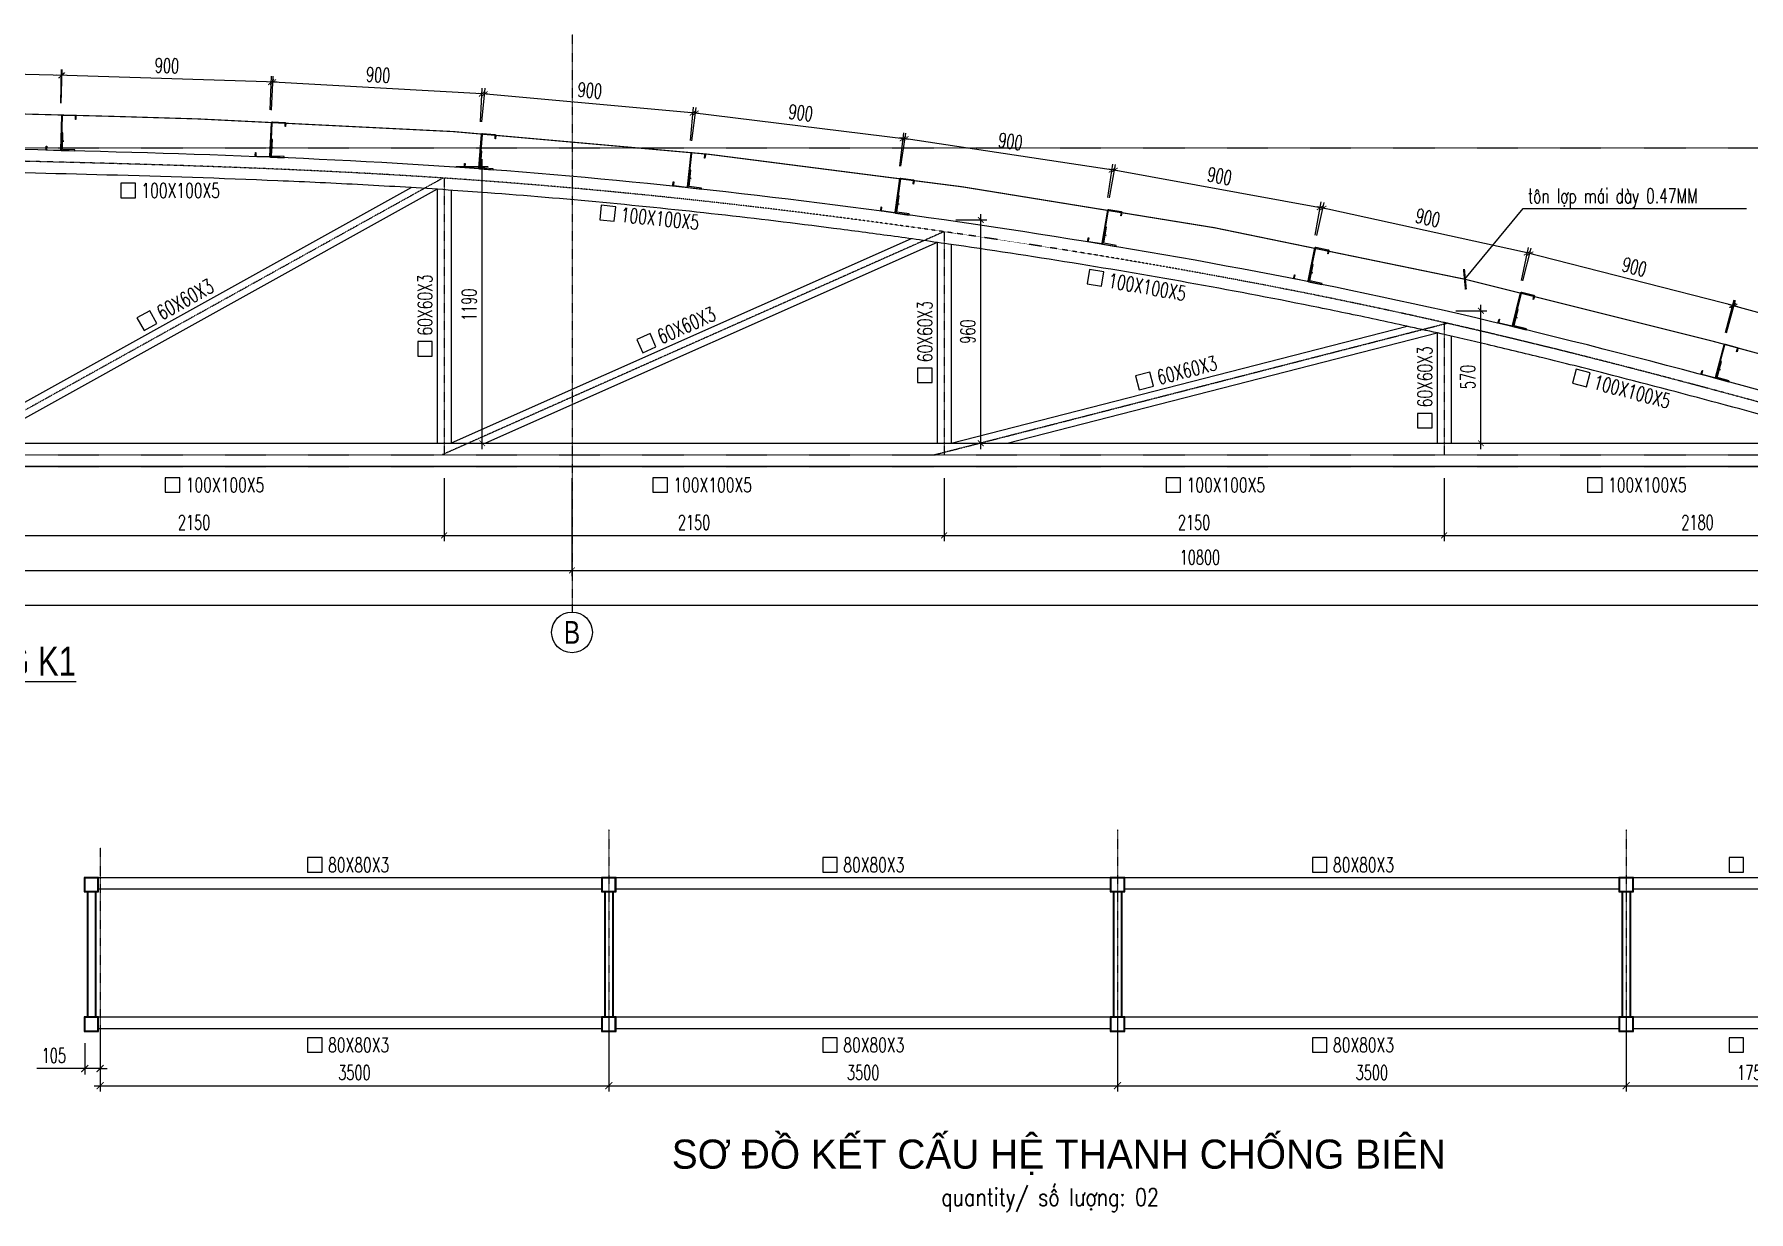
# Model space of a CAD drawing. Header units: millimetres. Extents: x -702765 to 835888, y -645289 to 262.
# Drawn here: x 621077 to 650566, y -605073 to -584826 of the extents above; entities that cross this region are included whole.
import ezdxf
from ezdxf.enums import TextEntityAlignment as Align

# ---------------------------------------------------------------- set-up
doc = ezdxf.new("R2010")
doc.units = ezdxf.units.MM
doc.header["$LTSCALE"] = 0.01
doc.linetypes.add('CENTER2', pattern=[1.125, 0.75, -0.125, 0.125, -0.125])
doc.layers.add('0-Text', color=31, linetype='Continuous', lineweight=30)
doc.layers.add('ccu11-Dim', color=8, linetype='Continuous', lineweight=18)
for name, color, linetype in [('ccu11-Manh', 8, 'Continuous'), ('ccu11-Tencaukien', 9, 'Continuous'), ('ccu11-Text', 31, 'Continuous'), ('ccu11-Thay', 7, 'Continuous'), ('ccu11-Thep', 4, 'Continuous'), ('ccu11-Truc', 13, 'CENTER2')]:
    doc.layers.add(name, color=color, linetype=linetype)
doc.styles.add('ccu11-dim', font='vnsimli.shx', dxfattribs={"width": 0.65, "bigfont": 'bigfont.shx'})
doc.styles.add('ccu11-VnAvantH', font='VHAVAN.TTF')
doc.styles.add('ccu11-VnAvH-B', font='VHAVANB.TTF')
doc.styles.add('ccu11-vnsimli', font='vnsimli.shx', dxfattribs={"bigfont": 'bigfont.shx'})
doc.styles.add('ccu11_vnsimli', font='vnsimli.shx', dxfattribs={"width": 0.8, "bigfont": 'vns.shx'})
doc.dimstyles.new('ccu11-100x2', dxfattribs={"dimscale": 100, "dimtxt": 2.5, "dimasz": 1, "dimexe": 1, "dimexo": 2, "dimgap": 1, "dimtad": 1, "dimdec": 0, "dimlfac": 0.5, "dimdsep": 46, "dimtxsty": 'ccu11-dim', "dimblk": 'ARCHTICK', "dimcen": -1, "dimdle": 1, "dimclrd": 256, "dimclre": 256, "dimclrt": 31, "dimadec": 0, "dimazin": 2, "dimtfac": 0.1, "dimtdec": 0, "dimtmove": 0, "dimatfit": 1, "dimldrblk": 'ARCHTICK', "dimfxl": 0, "dimtvp": 0.833333, "dimtolj": 1, "dimtzin": 12, "dimarcsym": 0})
doc.dimstyles.new('ccu11-100x2.5', dxfattribs={"dimscale": 100, "dimtxt": 2.5, "dimasz": 1.2, "dimexe": 1, "dimexo": 2, "dimgap": 1, "dimtad": 1, "dimdec": 0, "dimlfac": 0.4, "dimdsep": 46, "dimtxsty": 'ccu11-dim', "dimblk": 'ARCHTICK', "dimcen": -1, "dimdle": 1, "dimclrd": 256, "dimclre": 256, "dimclrt": 31, "dimadec": 0, "dimazin": 2, "dimtfac": 0.1, "dimtdec": 0, "dimtix": 1, "dimtmove": 0, "dimatfit": 0, "dimldrblk": 'ARCHTICK', "dimfxl": 0, "dimtvp": 0.833333, "dimtolj": 1, "dimtzin": 12, "dimarcsym": 0})
doc.dimstyles.new('ccu11-100x4', dxfattribs={"dimscale": 100, "dimtxt": 2.5, "dimasz": 1, "dimexe": 1, "dimexo": 2, "dimgap": 1, "dimtad": 1, "dimdec": 0, "dimlfac": 0.25, "dimdsep": 46, "dimtxsty": 'ccu11-dim', "dimblk": 'ARCHTICK', "dimcen": -1, "dimdle": 1, "dimclrd": 256, "dimclre": 256, "dimclrt": 31, "dimadec": 0, "dimazin": 2, "dimtfac": 0.1, "dimtdec": 0, "dimtmove": 0, "dimatfit": 1, "dimldrblk": 'ARCHTICK', "dimfxl": 0, "dimtvp": 0.833333, "dimtolj": 1, "dimtzin": 12, "dimarcsym": 0})

# ---------------------------------------------------------------- blocks, each defined once
blk = doc.blocks.new('_ArchTick')
at = {"color": 0, "linetype": 'ByBlock', "const_width": 0.15}
blk.add_lwpolyline([(-0.5, -0.5), (0.5, 0.5)], dxfattribs=at)
blk = doc.blocks.new('*D719')
at = {"layer": 'ccu11-Manh', "lineweight": -2}
for p, q in [((628326, -587099), (628882, -587099)), ((628782, -591959), (628782, -586999)), ((628326, -591859), (628882, -591859))]:
    blk.add_line(p, q, dxfattribs=at)
at = {"layer": 'Defpoints', "color": 0}
for p in [(628126, -587099), (628782, -587099), (628126, -591859)]:
    blk.add_point(p, dxfattribs=at)
at = {"layer": 'ccu11-Manh', "lineweight": -2, "xscale": 100, "yscale": 100, "zscale": 100}
for p, rotation in [((628782, -587099), 90), ((628782, -591859), 270)]:
    blk.add_blockref('_ArchTick', p, dxfattribs=dict(at, rotation=rotation))
at = {"layer": 'ccu11-Manh', "color": 31, "insert": (628557, -589479), "char_height": 250, "attachment_point": 5, "rotation": 90, "style": 'ccu11-dim'}
blk.add_mtext('\\A1;1190', dxfattribs=at)
blk = doc.blocks.new('*D720')
at = {"layer": 'ccu11-Manh', "lineweight": -2}
for p, q in [((636926, -588019), (637459, -588019)), ((637359, -591959), (637359, -587919)), ((636926, -591859), (637459, -591859))]:
    blk.add_line(p, q, dxfattribs=at)
at = {"layer": 'Defpoints', "color": 0}
for p in [(636726, -588019), (637359, -588019), (636726, -591859)]:
    blk.add_point(p, dxfattribs=at)
at = {"layer": 'ccu11-Manh', "lineweight": -2, "xscale": 100, "yscale": 100, "zscale": 100}
for p, rotation in [((637359, -588019), 90), ((637359, -591859), 270)]:
    blk.add_blockref('_ArchTick', p, dxfattribs=dict(at, rotation=rotation))
at = {"layer": 'ccu11-Manh', "color": 31, "insert": (637134, -589939), "char_height": 250, "attachment_point": 5, "rotation": 90, "style": 'ccu11-dim'}
blk.add_mtext('\\A1;960', dxfattribs=at)
blk = doc.blocks.new('*D721')
at = {"layer": 'ccu11-Manh', "lineweight": -2}
for p, q in [((645960, -591959), (645960, -589479)), ((645526, -589579), (646060, -589579)), ((645526, -591859), (646060, -591859))]:
    blk.add_line(p, q, dxfattribs=at)
at = {"layer": 'Defpoints', "color": 0}
for p in [(645326, -589579), (645960, -589579), (645326, -591859)]:
    blk.add_point(p, dxfattribs=at)
at = {"layer": 'ccu11-Manh', "lineweight": -2, "xscale": 100, "yscale": 100, "zscale": 100}
for p, rotation in [((645960, -589579), 90), ((645960, -591859), 270)]:
    blk.add_blockref('_ArchTick', p, dxfattribs=dict(at, rotation=rotation))
at = {"layer": 'ccu11-Manh', "color": 31, "insert": (645735, -590719), "char_height": 250, "attachment_point": 5, "rotation": 90, "style": 'ccu11-dim'}
blk.add_mtext('\\A1;570', dxfattribs=at)
blk = doc.blocks.new('*U693')
at = {"layer": 'ccu11-Manh'}
for p, q in [((619, 162), (562, 162)), ((571, 171), (571, 153))]:
    blk.add_line(p, q, dxfattribs=at)
blk.add_lwpolyline([(364, 20), (580, 20), (580, 304), (600, 304), (600, 0), (364, 0)], close=True, dxfattribs=at)
at = {"layer": 'ccu11-Thep'}
blk.add_lwpolyline([(371, 538), (371, 593, -0.414214), (379, 601), (592, 601, -0.414214), (600, 593), (600, 15, 0.414214), (615, 0), (845, 0, 0.414214), (860, 15), (860, 70), (852, 70), (852, 15, -0.414214), (845, 8), (615, 8, -0.414214), (608, 15), (607, 593, 0.414214), (592, 608), (379, 608, 0.414214), (363, 593), (363, 538), (371, 538)], format="xyb", dxfattribs=at)
blk = doc.blocks.new('*U694')
at = {"layer": 'ccu11-Truc', "color": 0, "linetype": 'ByBlock', "lineweight": -2, "transparency": 16777216}
for p, rotation in [((1902181, 260775), 2.605742973666896), ((1905778, 260900), 1.52210432343685), ((1898588, 260554), 4.510553669320915), ((1895004, 260211), 6.407564428172361), ((1891433, 259756), 8.045831446326384), ((1887876, 259203), 9.680777695221293), ((1884338, 258539), 11.64312401809396), ((1880827, 257746), 13.77921309415779), ((1877342, 256842), 15.15178178767338), ((1873872, 255882), 15.60858967240801)]:
    blk.add_blockref('*U693', p, dxfattribs=dict(at, rotation=rotation))
blk = doc.blocks.new('*D733')
at = {"layer": 'ccu11-Dim', "lineweight": -2}
for p, q in [((650185, -589958), (650339, -589400)), ((653880, -590478), (650216, -589470)), ((653656, -590913), (653810, -590355))]:
    blk.add_line(p, q, dxfattribs=at)
at = {"layer": 'Defpoints', "color": 0}
for p in [(650312, -589496), (650132, -590151), (653603, -591106)]:
    blk.add_point(p, dxfattribs=at)
at = {"layer": 'ccu11-Dim', "lineweight": -2, "xscale": 100, "yscale": 100, "zscale": 100}
for p, rotation in [((650312, -589496), 164.6197830390126), ((653784, -590451), 344.6197830390125)]:
    blk.add_blockref('_ArchTick', p, dxfattribs=dict(at, rotation=rotation))
at = {"layer": 'ccu11-Dim', "color": 31, "insert": (652108, -589757), "char_height": 250, "attachment_point": 5, "rotation": 344.6198, "style": 'ccu11-dim'}
blk.add_mtext('\\A1;900', dxfattribs=at)
blk = doc.blocks.new('*D734')
at = {"layer": 'ccu11-Dim', "lineweight": -2}
for p, q in [((646682, -589066), (646826, -588503)), ((650386, -589515), (646704, -588575)), ((650170, -589956), (650314, -589393))]:
    blk.add_line(p, q, dxfattribs=at)
at = {"layer": 'Defpoints', "color": 0}
for p in [(646801, -588600), (646633, -589260), (650121, -590150)]:
    blk.add_point(p, dxfattribs=at)
at = {"layer": 'ccu11-Dim', "lineweight": -2, "xscale": 100, "yscale": 100, "zscale": 100}
for p, rotation in [((646801, -588600), 165.6868014267695), ((650289, -589490), 345.6868014267695)]:
    blk.add_blockref('_ArchTick', p, dxfattribs=dict(at, rotation=rotation))
at = {"layer": 'ccu11-Dim', "color": 31, "insert": (648601, -588827), "char_height": 250, "attachment_point": 5, "rotation": 345.6868, "style": 'ccu11-dim'}
blk.add_mtext('\\A1;900', dxfattribs=at)
blk = doc.blocks.new('*D735')
at = {"layer": 'ccu11-Dim', "lineweight": -2}
for p, q in [((643140, -588287), (643264, -587719)), ((646857, -588610), (643145, -587795)), ((646656, -589059), (646780, -588490))]:
    blk.add_line(p, q, dxfattribs=at)
at = {"layer": 'Defpoints', "color": 0}
for p in [(643243, -587816), (643097, -588482), (646613, -589254)]:
    blk.add_point(p, dxfattribs=at)
at = {"layer": 'ccu11-Dim', "lineweight": -2, "xscale": 100, "yscale": 100, "zscale": 100}
for p, rotation in [((643243, -587816), 167.6199337489239), ((646759, -588588), 347.6199337489239)]:
    blk.add_blockref('_ArchTick', p, dxfattribs=dict(at, rotation=rotation))
at = {"layer": 'ccu11-Dim', "color": 31, "insert": (645049, -587982), "char_height": 250, "attachment_point": 5, "rotation": 347.6199, "style": 'ccu11-dim'}
blk.add_mtext('\\A1;900', dxfattribs=at)
blk = doc.blocks.new('*D736')
at = {"layer": 'ccu11-Dim', "lineweight": -2}
for p, q in [((639569, -587638), (639673, -587065)), ((643295, -587825), (639557, -587145)), ((643110, -588283), (643215, -587709))]:
    blk.add_line(p, q, dxfattribs=at)
at = {"layer": 'Defpoints', "color": 0}
for p in [(639655, -587163), (639533, -587835), (643075, -588479)]:
    blk.add_point(p, dxfattribs=at)
at = {"layer": 'ccu11-Dim', "lineweight": -2, "xscale": 100, "yscale": 100, "zscale": 100}
for p, rotation in [((639655, -587163), 169.6926937070897), ((643197, -587807), 349.6926937070897)]:
    blk.add_blockref('_ArchTick', p, dxfattribs=dict(at, rotation=rotation))
at = {"layer": 'ccu11-Dim', "color": 31, "insert": (641466, -587264), "char_height": 250, "attachment_point": 5, "rotation": 349.6927, "style": 'ccu11-dim'}
blk.add_mtext('\\A1;900', dxfattribs=at)
blk = doc.blocks.new('*D737')
at = {"layer": 'ccu11-Dim', "lineweight": -2}
for p, q in [((635985, -587094), (636071, -586525)), ((639715, -587175), (635957, -586609)), ((639545, -587630), (639631, -587061))]:
    blk.add_line(p, q, dxfattribs=at)
at = {"layer": 'Defpoints', "color": 0}
for p in [(636056, -586624), (635955, -587292), (639515, -587828)]:
    blk.add_point(p, dxfattribs=at)
at = {"layer": 'ccu11-Dim', "lineweight": -2, "xscale": 100, "yscale": 100, "zscale": 100}
for p, rotation in [((636056, -586624), 171.4357294440502), ((639616, -587160), 351.4357294440502)]:
    blk.add_blockref('_ArchTick', p, dxfattribs=dict(at, rotation=rotation))
at = {"layer": 'ccu11-Dim', "color": 31, "insert": (637869, -586670), "char_height": 250, "attachment_point": 5, "rotation": 351.4357, "style": 'ccu11-dim'}
blk.add_mtext('\\A1;900', dxfattribs=at)
blk = doc.blocks.new('*D738')
at = {"layer": 'ccu11-Dim', "lineweight": -2}
for p, q in [((636120, -586633), (632348, -586171)), ((632389, -586656), (632459, -586084)), ((635963, -587093), (636033, -586521))]:
    blk.add_line(p, q, dxfattribs=at)
at = {"layer": 'Defpoints', "color": 0}
for p in [(632447, -586183), (632365, -586854), (635938, -587291)]:
    blk.add_point(p, dxfattribs=at)
at = {"layer": 'ccu11-Dim', "lineweight": -2, "xscale": 100, "yscale": 100, "zscale": 100}
for p, rotation in [((632447, -586183), 173.0249265727725), ((636020, -586620), 353.0249265727725)]:
    blk.add_blockref('_ArchTick', p, dxfattribs=dict(at, rotation=rotation))
at = {"layer": 'ccu11-Dim', "color": 31, "insert": (634261, -586178), "char_height": 250, "attachment_point": 5, "rotation": 353.0249, "style": 'ccu11-dim'}
blk.add_mtext('\\A1;900', dxfattribs=at)
blk = doc.blocks.new('*D739')
at = {"layer": 'ccu11-Dim', "lineweight": -2}
for p, q in [((632506, -586187), (628722, -585845)), ((628778, -586331), (628830, -585754)), ((632364, -586655), (632416, -586078))]:
    blk.add_line(p, q, dxfattribs=at)
at = {"layer": 'Defpoints', "color": 0}
for p in [(628821, -585854), (628760, -586530), (632346, -586854)]:
    blk.add_point(p, dxfattribs=at)
at = {"layer": 'ccu11-Dim', "lineweight": -2, "xscale": 100, "yscale": 100, "zscale": 100}
for p, rotation in [((628821, -585854), 174.8354203372897), ((632407, -586178), 354.8354203372897)]:
    blk.add_blockref('_ArchTick', p, dxfattribs=dict(at, rotation=rotation))
at = {"layer": 'ccu11-Dim', "color": 31, "insert": (630634, -585792), "char_height": 250, "attachment_point": 5, "rotation": 354.8354, "style": 'ccu11-dim'}
blk.add_mtext('\\A1;900', dxfattribs=at)
blk = doc.blocks.new('*D740')
at = {"layer": 'ccu11-Dim', "lineweight": -2}
for p, q in [((628877, -585855), (625083, -585643)), ((625156, -586131), (625188, -585549)), ((628750, -586332), (628783, -585750))]:
    blk.add_line(p, q, dxfattribs=at)
at = {"layer": 'Defpoints', "color": 0}
for p in [(625183, -585649), (625145, -586331), (628739, -586532)]:
    blk.add_point(p, dxfattribs=at)
at = {"layer": 'ccu11-Dim', "lineweight": -2, "xscale": 100, "yscale": 100, "zscale": 100}
for p, rotation in [((625183, -585649), 176.8080380823159), ((628777, -585849), 356.8080380823159)]:
    blk.add_blockref('_ArchTick', p, dxfattribs=dict(at, rotation=rotation))
at = {"layer": 'ccu11-Dim', "color": 31, "insert": (626993, -585525), "char_height": 250, "attachment_point": 5, "rotation": 356.808, "style": 'ccu11-dim'}
blk.add_mtext('\\A1;900', dxfattribs=at)
blk = doc.blocks.new('*D741')
at = {"layer": 'ccu11-Dim', "lineweight": -2}
for p, q in [((625252, -585651), (621454, -585531)), ((621538, -586012), (621557, -585434)), ((625137, -586126), (625155, -585548))]:
    blk.add_line(p, q, dxfattribs=at)
at = {"layer": 'Defpoints', "color": 0}
for p in [(621554, -585534), (621532, -586212), (625130, -586326)]:
    blk.add_point(p, dxfattribs=at)
at = {"layer": 'ccu11-Dim', "lineweight": -2, "xscale": 100, "yscale": 100, "zscale": 100}
for p, rotation in [((621554, -585534), 178.1904571886274), ((625152, -585648), 358.1904571886274)]:
    blk.add_blockref('_ArchTick', p, dxfattribs=dict(at, rotation=rotation))
at = {"layer": 'ccu11-Dim', "color": 31, "insert": (623360, -585366), "char_height": 250, "attachment_point": 5, "rotation": 358.1905, "style": 'ccu11-dim'}
blk.add_mtext('\\A1;900', dxfattribs=at)
blk = doc.blocks.new('*D742')
at = {"layer": 'ccu11-Dim', "lineweight": -2}
for p, q in [((621642, -585536), (619428, -585485)), ((619517, -585967), (619531, -585387)), ((621531, -586013), (621545, -585433))]:
    blk.add_line(p, q, dxfattribs=at)
at = {"layer": 'Defpoints', "color": 0}
for p in [(619528, -585487), (619513, -586167), (621527, -586213)]:
    blk.add_point(p, dxfattribs=at)
at = {"layer": 'ccu11-Dim', "lineweight": -2, "xscale": 100, "yscale": 100, "zscale": 100}
for p, rotation in [((619528, -585487), 178.6846812320075), ((621542, -585533), 358.6846812320075)]:
    blk.add_blockref('_ArchTick', p, dxfattribs=dict(at, rotation=rotation))
at = {"layer": 'ccu11-Dim', "color": 31, "insert": (620540, -585285), "char_height": 250, "attachment_point": 5, "rotation": 358.6847, "style": 'ccu11-dim'}
blk.add_mtext('\\A1;504', dxfattribs=at)
blk = doc.blocks.new('*D749')
at = {"layer": 'ccu11-Manh', "lineweight": -2}
for p, q in [((619526, -592459), (619526, -593545)), ((628126, -592459), (628126, -593545)), ((619426, -593445), (628226, -593445))]:
    blk.add_line(p, q, dxfattribs=at)
at = {"layer": 'Defpoints', "color": 0}
for p in [(619526, -592259), (628126, -592259), (628126, -593445)]:
    blk.add_point(p, dxfattribs=at)
at = {"layer": 'ccu11-Manh', "lineweight": -2, "xscale": 100, "yscale": 100, "zscale": 100, "rotation": 180}
blk.add_blockref('_ArchTick', (619526, -593445), dxfattribs=at)
at = {"layer": 'ccu11-Manh', "lineweight": -2, "xscale": 100, "yscale": 100, "zscale": 100}
blk.add_blockref('_ArchTick', (628126, -593445), dxfattribs=at)
at = {"layer": 'ccu11-Manh', "color": 31, "insert": (623826, -593220), "char_height": 250, "attachment_point": 5, "style": 'ccu11-dim'}
blk.add_mtext('\\A1;2150', dxfattribs=at)
blk = doc.blocks.new('*D750')
at = {"layer": 'ccu11-Manh', "lineweight": -2}
for p, q in [((628126, -592459), (628126, -593545)), ((636726, -592459), (636726, -593545)), ((628026, -593445), (636826, -593445))]:
    blk.add_line(p, q, dxfattribs=at)
at = {"layer": 'Defpoints', "color": 0}
for p in [(628126, -592259), (636726, -592259), (636726, -593445)]:
    blk.add_point(p, dxfattribs=at)
at = {"layer": 'ccu11-Manh', "lineweight": -2, "xscale": 100, "yscale": 100, "zscale": 100, "rotation": 180}
blk.add_blockref('_ArchTick', (628126, -593445), dxfattribs=at)
at = {"layer": 'ccu11-Manh', "lineweight": -2, "xscale": 100, "yscale": 100, "zscale": 100}
blk.add_blockref('_ArchTick', (636726, -593445), dxfattribs=at)
at = {"layer": 'ccu11-Manh', "color": 31, "insert": (632426, -593220), "char_height": 250, "attachment_point": 5, "style": 'ccu11-dim'}
blk.add_mtext('\\A1;2150', dxfattribs=at)
blk = doc.blocks.new('*D751')
at = {"layer": 'ccu11-Manh', "lineweight": -2}
for p, q in [((636726, -592459), (636726, -593545)), ((645326, -592459), (645326, -593545)), ((636626, -593445), (645426, -593445))]:
    blk.add_line(p, q, dxfattribs=at)
at = {"layer": 'Defpoints', "color": 0}
for p in [(636726, -592259), (645326, -592259), (645326, -593445)]:
    blk.add_point(p, dxfattribs=at)
at = {"layer": 'ccu11-Manh', "lineweight": -2, "xscale": 100, "yscale": 100, "zscale": 100, "rotation": 180}
blk.add_blockref('_ArchTick', (636726, -593445), dxfattribs=at)
at = {"layer": 'ccu11-Manh', "lineweight": -2, "xscale": 100, "yscale": 100, "zscale": 100}
blk.add_blockref('_ArchTick', (645326, -593445), dxfattribs=at)
at = {"layer": 'ccu11-Manh', "color": 31, "insert": (641026, -593220), "char_height": 250, "attachment_point": 5, "style": 'ccu11-dim'}
blk.add_mtext('\\A1;2150', dxfattribs=at)
blk = doc.blocks.new('*D752')
at = {"layer": 'ccu11-Manh', "lineweight": -2}
for p, q in [((645326, -592459), (645326, -593545)), ((654046, -592459), (654046, -593545)), ((645226, -593445), (654146, -593445))]:
    blk.add_line(p, q, dxfattribs=at)
at = {"layer": 'Defpoints', "color": 0}
for p in [(645326, -592259), (654046, -592259), (654046, -593445)]:
    blk.add_point(p, dxfattribs=at)
at = {"layer": 'ccu11-Manh', "lineweight": -2, "xscale": 100, "yscale": 100, "zscale": 100, "rotation": 180}
blk.add_blockref('_ArchTick', (645326, -593445), dxfattribs=at)
at = {"layer": 'ccu11-Manh', "lineweight": -2, "xscale": 100, "yscale": 100, "zscale": 100}
blk.add_blockref('_ArchTick', (654046, -593445), dxfattribs=at)
at = {"layer": 'ccu11-Manh', "color": 31, "insert": (649686, -593220), "char_height": 250, "attachment_point": 5, "style": 'ccu11-dim'}
blk.add_mtext('\\A1;2180', dxfattribs=at)
blk = doc.blocks.new('*D753')
at = {"layer": 'ccu11-Manh', "lineweight": -2}
for p, q in [((585006, -593145), (585006, -594745)), ((654046, -593145), (654046, -594745)), ((584906, -594645), (654146, -594645))]:
    blk.add_line(p, q, dxfattribs=at)
at = {"layer": 'Defpoints', "color": 0}
for p in [(585006, -592945), (654046, -592945), (654046, -594645)]:
    blk.add_point(p, dxfattribs=at)
at = {"layer": 'ccu11-Manh', "lineweight": -2, "xscale": 100, "yscale": 100, "zscale": 100, "rotation": 180}
blk.add_blockref('_ArchTick', (585006, -594645), dxfattribs=at)
at = {"layer": 'ccu11-Manh', "lineweight": -2, "xscale": 100, "yscale": 100, "zscale": 100}
blk.add_blockref('_ArchTick', (654046, -594645), dxfattribs=at)
at = {"layer": 'ccu11-Manh', "color": 31, "insert": (619526, -594420), "char_height": 250, "attachment_point": 5, "style": 'ccu11-dim'}
blk.add_mtext('\\A1;17260', dxfattribs=at)
blk = doc.blocks.new('*D805')
at = {"layer": 'ccu11-Dim', "lineweight": -2}
for p, q in [((608726, -592459), (608726, -594145)), ((630326, -592459), (630326, -594145)), ((608626, -594045), (630426, -594045))]:
    blk.add_line(p, q, dxfattribs=at)
at = {"layer": 'Defpoints', "color": 0}
for p in [(608726, -592259), (630326, -592259), (630326, -594045)]:
    blk.add_point(p, dxfattribs=at)
at = {"layer": 'ccu11-Dim', "lineweight": -2, "xscale": 100, "yscale": 100, "zscale": 100, "rotation": 180}
blk.add_blockref('_ArchTick', (608726, -594045), dxfattribs=at)
at = {"layer": 'ccu11-Dim', "lineweight": -2, "xscale": 100, "yscale": 100, "zscale": 100}
blk.add_blockref('_ArchTick', (630326, -594045), dxfattribs=at)
at = {"layer": 'ccu11-Dim', "color": 31, "insert": (619526, -593820), "char_height": 250, "attachment_point": 5, "style": 'ccu11-dim'}
blk.add_mtext('\\A1;10800', dxfattribs=at)
blk = doc.blocks.new('*D806')
at = {"layer": 'ccu11-Dim', "lineweight": -2}
for p, q in [((630326, -592459), (630326, -594145)), ((651926, -592459), (651926, -594145)), ((630226, -594045), (652026, -594045))]:
    blk.add_line(p, q, dxfattribs=at)
at = {"layer": 'Defpoints', "color": 0}
for p in [(630326, -592259), (651926, -592259), (651926, -594045)]:
    blk.add_point(p, dxfattribs=at)
at = {"layer": 'ccu11-Dim', "lineweight": -2, "xscale": 100, "yscale": 100, "zscale": 100, "rotation": 180}
blk.add_blockref('_ArchTick', (630326, -594045), dxfattribs=at)
at = {"layer": 'ccu11-Dim', "lineweight": -2, "xscale": 100, "yscale": 100, "zscale": 100}
blk.add_blockref('_ArchTick', (651926, -594045), dxfattribs=at)
at = {"layer": 'ccu11-Dim', "color": 31, "insert": (641126, -593820), "char_height": 250, "attachment_point": 5, "style": 'ccu11-dim'}
blk.add_mtext('\\A1;10800', dxfattribs=at)
blk = doc.blocks.new('ccu11_shtruc')
at = {"layer": 'ccu11-Truc', "color": 7, "linetype": 'ByBlock'}
blk.add_circle((0, -350), 350, dxfattribs=at)
at = {"layer": 'ccu11-Truc', "color": 31, "style": 'ccu11-VnAvantH', "width": 0.8}
blk.add_attdef('C', text='', height=400, dxfattribs=at).set_placement((0, -350), align=Align.MIDDLE_CENTER)
blk = doc.blocks.new('*D775')
at = {"layer": 'ccu11-Manh', "lineweight": -2}
for p, q in [((622209, -601868), (622209, -603006)), ((630959, -601868), (630959, -603006)), ((622109, -602906), (631059, -602906))]:
    blk.add_line(p, q, dxfattribs=at)
at = {"layer": 'Defpoints', "color": 0}
for p in [(622209, -601668), (630959, -601668), (630959, -602906)]:
    blk.add_point(p, dxfattribs=at)
at = {"layer": 'ccu11-Manh', "lineweight": -2, "xscale": 120, "yscale": 120, "zscale": 120, "rotation": 180}
blk.add_blockref('_ArchTick', (622209, -602906), dxfattribs=at)
at = {"layer": 'ccu11-Manh', "lineweight": -2, "xscale": 120, "yscale": 120, "zscale": 120}
blk.add_blockref('_ArchTick', (630959, -602906), dxfattribs=at)
at = {"layer": 'ccu11-Manh', "color": 31, "insert": (626584, -602681), "char_height": 250, "attachment_point": 5, "style": 'ccu11-dim'}
blk.add_mtext('\\A1;3500', dxfattribs=at)
blk = doc.blocks.new('*D776')
at = {"layer": 'ccu11-Manh', "lineweight": -2}
for p, q in [((630959, -601868), (630959, -603006)), ((639709, -601868), (639709, -603006)), ((630859, -602906), (639809, -602906))]:
    blk.add_line(p, q, dxfattribs=at)
at = {"layer": 'Defpoints', "color": 0}
for p in [(630959, -601668), (639709, -601668), (639709, -602906)]:
    blk.add_point(p, dxfattribs=at)
at = {"layer": 'ccu11-Manh', "lineweight": -2, "xscale": 120, "yscale": 120, "zscale": 120, "rotation": 180}
blk.add_blockref('_ArchTick', (630959, -602906), dxfattribs=at)
at = {"layer": 'ccu11-Manh', "lineweight": -2, "xscale": 120, "yscale": 120, "zscale": 120}
blk.add_blockref('_ArchTick', (639709, -602906), dxfattribs=at)
at = {"layer": 'ccu11-Manh', "color": 31, "insert": (635334, -602681), "char_height": 250, "attachment_point": 5, "style": 'ccu11-dim'}
blk.add_mtext('\\A1;3500', dxfattribs=at)
blk = doc.blocks.new('*D777')
at = {"layer": 'ccu11-Manh', "lineweight": -2}
for p, q in [((639709, -601868), (639709, -603006)), ((648459, -601868), (648459, -603006)), ((639609, -602906), (648559, -602906))]:
    blk.add_line(p, q, dxfattribs=at)
at = {"layer": 'Defpoints', "color": 0}
for p in [(639709, -601668), (648459, -601668), (648459, -602906)]:
    blk.add_point(p, dxfattribs=at)
at = {"layer": 'ccu11-Manh', "lineweight": -2, "xscale": 120, "yscale": 120, "zscale": 120, "rotation": 180}
blk.add_blockref('_ArchTick', (639709, -602906), dxfattribs=at)
at = {"layer": 'ccu11-Manh', "lineweight": -2, "xscale": 120, "yscale": 120, "zscale": 120}
blk.add_blockref('_ArchTick', (648459, -602906), dxfattribs=at)
at = {"layer": 'ccu11-Manh', "color": 31, "insert": (644084, -602681), "char_height": 250, "attachment_point": 5, "style": 'ccu11-dim'}
blk.add_mtext('\\A1;3500', dxfattribs=at)
blk = doc.blocks.new('*D778')
at = {"layer": 'ccu11-Manh', "lineweight": -2}
for p, q in [((648459, -601868), (648459, -603006)), ((652834, -601868), (652834, -603006)), ((648359, -602906), (652934, -602906))]:
    blk.add_line(p, q, dxfattribs=at)
at = {"layer": 'Defpoints', "color": 0}
for p in [(648459, -601668), (652834, -601668), (652834, -602906)]:
    blk.add_point(p, dxfattribs=at)
at = {"layer": 'ccu11-Manh', "lineweight": -2, "xscale": 120, "yscale": 120, "zscale": 120, "rotation": 180}
blk.add_blockref('_ArchTick', (648459, -602906), dxfattribs=at)
at = {"layer": 'ccu11-Manh', "lineweight": -2, "xscale": 120, "yscale": 120, "zscale": 120}
blk.add_blockref('_ArchTick', (652834, -602906), dxfattribs=at)
at = {"layer": 'ccu11-Manh', "color": 31, "insert": (650646, -602681), "char_height": 250, "attachment_point": 5, "style": 'ccu11-dim'}
blk.add_mtext('\\A1;1750', dxfattribs=at)
blk = doc.blocks.new('*D779')
at = {"layer": 'ccu11-Manh', "lineweight": -2}
for p, q in [((621946, -602174), (621946, -602711)), ((622209, -602174), (622209, -602711)), ((621946, -602611), (621119, -602611)), ((622209, -602611), (621946, -602611)), ((622209, -602611), (622329, -602611))]:
    blk.add_line(p, q, dxfattribs=at)
at = {"layer": 'Defpoints', "color": 0}
for p in [(621946, -601974), (622209, -601974), (621946, -602611)]:
    blk.add_point(p, dxfattribs=at)
at = {"layer": 'ccu11-Manh', "lineweight": -2, "xscale": 120, "yscale": 120, "zscale": 120}
blk.add_blockref('_ArchTick', (621946, -602611), dxfattribs=at)
at = {"layer": 'ccu11-Manh', "lineweight": -2, "xscale": 120, "yscale": 120, "zscale": 120, "rotation": 180}
blk.add_blockref('_ArchTick', (622209, -602611), dxfattribs=at)
at = {"layer": 'ccu11-Manh', "color": 31, "insert": (621413, -602386), "char_height": 250, "attachment_point": 5, "style": 'ccu11-dim'}
blk.add_mtext('\\A1;105', dxfattribs=at)

msp = doc.modelspace()

# ---------------------------------------------------------------- linework, layer by layer
at = {"layer": 'ccu11-Thay'}
for p, q in [((627562.5, -587463.4), (619646.2, -591858.7)), ((628006.2, -587491.6), (620140.6, -591858.7)), ((628246.2, -587507.7), (628246.2, -591858.7)), ((636157.6, -588342.3), (628246.2, -591858.7)), ((636606.2, -588405.6), (628837.1, -591858.7)), ((636846.2, -588440), (636846.2, -591858.7)), ((636846.2, -591858.7), (644689.1, -589846.5)), ((637811.9, -591858.7), (645206.2, -589961.6)), ((622133.8, -599323.7), (654375.3, -599323.7)), ((621983.8, -599561.2), (621983.8, -601723.7)), ((621996.3, -599573.7), (621996.3, -601723.7)), ((622121.3, -599573.7), (622121.3, -601723.7)), ((622133.8, -599561.2), (622133.8, -601723.7)), ((622183.8, -599523.7), (630833.8, -599523.7)), ((630883.8, -599561.2), (630883.8, -601723.7)), ((630896.3, -599573.7), (630896.3, -601723.7)), ((631021.3, -599573.7), (631021.3, -601723.7)), ((631033.8, -599561.2), (631033.8, -601723.7)), ((631083.8, -599523.7), (639583.8, -599523.7)), ((639633.8, -599561.2), (639633.8, -601723.7)), ((639646.3, -599573.7), (639646.3, -601723.7)), ((639771.3, -599573.7), (639771.3, -601723.7)), ((639783.8, -599561.2), (639783.8, -601723.7)), ((639833.8, -599523.7), (648333.8, -599523.7)), ((648383.8, -599561.2), (648383.8, -601723.7)), ((648396.3, -599573.7), (648396.3, -601723.7)), ((648521.3, -599573.7), (648521.3, -601723.7)), ((648533.8, -599561.2), (648533.8, -601723.7)), ((648583.8, -599523.7), (654375.3, -599523.7)), ((622133.8, -601723.7), (654375.3, -601723.7)), ((622183.8, -601923.7), (630833.8, -601923.7)), ((631083.8, -601923.7), (639583.8, -601923.7)), ((639833.8, -601923.7), (648333.8, -601923.7)), ((648583.8, -601923.7), (654375.3, -601923.7))]:
    msp.add_line(p, q, dxfattribs=at)
at = {"layer": 'ccu11-Thay', "const_width": 20}
msp.add_lwpolyline([(654183.4, -591268.9, 0.0029484), (649955.4, -590105.6, 0.0315355), (637033.3, -587448.2, 0.0292786), (623895.3, -586281.7, 0.0028484), (619512.4, -586166.4)], format="xyb", dxfattribs=at)
at = {"layer": 'ccu11-Thay'}
for points in [[(628006.2, -587491.6), (628006.2, -591858.7)], [(636606.2, -588405.6), (636606.2, -591858.7)], [(645206.2, -589961.6), (645206.2, -591858.7)], [(645446.2, -590016.1), (645446.2, -591858.7)]]:
    msp.add_lwpolyline(points, dxfattribs=at)
for points in [[(585006.2, -591858.7), (654046.2, -591858.7), (654046.2, -592258.7), (585006.2, -592258.7)], [(621933.8, -599573.7), (622183.8, -599573.7), (622183.8, -599323.7), (621933.8, -599323.7)], [(621946.3, -599561.2), (622171.3, -599561.2), (622171.3, -599336.2), (621946.3, -599336.2)], [(630833.8, -599573.7), (631083.8, -599573.7), (631083.8, -599323.7), (630833.8, -599323.7)], [(630846.3, -599561.2), (631071.3, -599561.2), (631071.3, -599336.2), (630846.3, -599336.2)], [(639583.8, -599573.7), (639833.8, -599573.7), (639833.8, -599323.7), (639583.8, -599323.7)], [(639596.3, -599561.2), (639821.3, -599561.2), (639821.3, -599336.2), (639596.3, -599336.2)], [(648333.8, -599573.7), (648583.8, -599573.7), (648583.8, -599323.7), (648333.8, -599323.7)], [(648346.3, -599561.2), (648571.3, -599561.2), (648571.3, -599336.2), (648346.3, -599336.2)], [(621933.8, -601973.7), (622183.8, -601973.7), (622183.8, -601723.7), (621933.8, -601723.7)], [(621946.3, -601961.2), (622171.3, -601961.2), (622171.3, -601736.2), (621946.3, -601736.2)], [(630833.8, -601973.7), (631083.8, -601973.7), (631083.8, -601723.7), (630833.8, -601723.7)], [(630846.3, -601961.2), (631071.3, -601961.2), (631071.3, -601736.2), (630846.3, -601736.2)], [(639583.8, -601973.7), (639833.8, -601973.7), (639833.8, -601723.7), (639583.8, -601723.7)], [(639596.3, -601961.2), (639821.3, -601961.2), (639821.3, -601736.2), (639596.3, -601736.2)], [(648333.8, -601973.7), (648583.8, -601973.7), (648583.8, -601723.7), (648333.8, -601723.7)], [(648346.3, -601961.2), (648571.3, -601961.2), (648571.3, -601736.2), (648346.3, -601736.2)]]:
    msp.add_lwpolyline(points, close=True, dxfattribs=at)
msp.add_spline([(654046.2, -591858.7), (645326.2, -589578.7), (636726.2, -588018.7), (628126.2, -587098.7), (619526.2, -586778.7)], degree=3, dxfattribs=at)
msp.add_open_spline([(652557.3, -591858.7), (652369.4, -591806.4), (652181.4, -591754.3), (650697, -591343.6), (649400.2, -590991.8), (647742.8, -590568.9), (647385.3, -590479.3), (646709.3, -590313.3), (646390.9, -590236.6), (645807.2, -590099), (645542, -590037.7), (644926.8, -589898.3), (644576.5, -589821.1), (643874.9, -589670.9), (643523.6, -589597.7), (642468.4, -589384.1), (641763.2, -589249.3), (639642.8, -588866.1), (638223.1, -588638.5), (636470.4, -588385.9), (636140.9, -588339.6), (635481.7, -588249.5), (635151.9, -588205.7), (634162.3, -588078.3), (633502, -587998.6), (631519.8, -587776.5), (630196.5, -587651.2), (628645.6, -587535.5), (628419.5, -587519.4), (627949.5, -587487.6), (627705.7, -587472), (627217.8, -587442.6), (626973.8, -587428.7), (626241.5, -587389.4), (625752.9, -587366.3), (624286.3, -587304.3), (623307.2, -587272.9), (621391.3, -587220.7), (620454.6, -587199.7), (619517.2, -587178.6)], degree=3, knots=[358.4243716, 358.4243716, 358.4243716, 358.4243716, 504.7376445, 504.7376445, 1514.2129334, 1514.2129334, 1791.6219152, 1791.6219152, 2038.2431889, 2038.2431889, 2243.3496628, 2243.3496628, 2513.6060266, 2513.6060266, 2783.8623905, 2783.8623905, 3324.3751182, 3324.3751182, 4405.4005735, 4405.4005735, 4655.508931, 4655.508931, 4905.6172885, 4905.6172885, 5405.8340034, 5405.8340034, 6406.2674333, 6406.2674333, 6577.0603322, 6577.0603322, 6761.0794353, 6761.0794353, 6945.0985384, 6945.0985384, 7313.1367446, 7313.1367446, 8049.213157, 8049.213157, 8752.1274851, 8752.1274851, 8752.1274851, 8752.1274851], dxfattribs=at)
at = {"layer": 'ccu11-Thep'}
for points in [[(622567.2, -587637.7), (622817.2, -587637.7), (622817.2, -587387.7), (622567.2, -587387.7)], [(630803.1, -588014.4), (631051.8, -588039.9), (631077.3, -587791.2), (630828.6, -587765.7)], [(639186.4, -589116.4), (639432.6, -589159.9), (639476.1, -588913.7), (639230, -588870.2)], [(622964.7, -589919.6), (623183.3, -589798.2), (623061.9, -589579.6), (622843.3, -589701)], [(631541.9, -590301.4), (631770.3, -590199.9), (631668.8, -589971.4), (631440.3, -590073)], [(627921.7, -590359.8), (627921.7, -590109.8), (627671.7, -590109.8), (627671.7, -590359.8)], [(636521.7, -590816.8), (636521.7, -590566.8), (636271.7, -590566.8), (636271.7, -590816.8)], [(640083.4, -590940.9), (640325.6, -590878.8), (640263.4, -590636.7), (640021.3, -590698.8)], [(647534.4, -590826.8), (647776, -590891.1), (647840.3, -590649.5), (647598.7, -590585.2)], [(645121.7, -591594.8), (645121.7, -591344.8), (644871.7, -591344.8), (644871.7, -591594.8)], [(623329.2, -592701.5), (623579.2, -592701.5), (623579.2, -592451.5), (623329.2, -592451.5)], [(631717, -592701.5), (631967, -592701.5), (631967, -592451.5), (631717, -592451.5)], [(640544, -592701.5), (640794, -592701.5), (640794, -592451.5), (640544, -592451.5)], [(647794, -592701.5), (648044, -592701.5), (648044, -592451.5), (647794, -592451.5)], [(625777.6, -599235.1), (626027.6, -599235.1), (626027.6, -598985.1), (625777.6, -598985.1)], [(634639.4, -599235.1), (634889.4, -599235.1), (634889.4, -598985.1), (634639.4, -598985.1)], [(643061.9, -599235.1), (643311.9, -599235.1), (643311.9, -598985.1), (643061.9, -598985.1)], [(650229.1, -599235.1), (650479.1, -599235.1), (650479.1, -598985.1), (650229.1, -598985.1)], [(625777.6, -602331.3), (626027.6, -602331.3), (626027.6, -602081.3), (625777.6, -602081.3)], [(634639.4, -602331.3), (634889.4, -602331.3), (634889.4, -602081.3), (634639.4, -602081.3)], [(643061.9, -602331.3), (643311.9, -602331.3), (643311.9, -602081.3), (643061.9, -602081.3)], [(650229.1, -602331.3), (650479.1, -602331.3), (650479.1, -602081.3), (650229.1, -602081.3)]]:
    msp.add_lwpolyline(points, close=True, dxfattribs=at)
at = {"layer": 'ccu11-Truc'}
for p, q in [((630326.2, -584826.3), (630326.2, -594761.2)), ((583907, -586778.7), (656524.4, -586778.7)), ((628107.8, -587297.9), (619533.1, -592058.7)), ((628126.2, -587299.1), (628126.2, -592058.7)), ((636726.5, -588220.7), (628091.6, -592058.7)), ((636726.2, -588220.7), (636726.2, -592058.7)), ((636549.5, -592058.7), (645374.2, -589794.6)), ((585006.2, -592058.7), (654046.2, -592058.7)), ((583907, -592258.7), (656524.4, -592258.7)), ((630958.8, -598502.9), (630958.8, -602614.6)), ((639708.8, -598502.9), (639708.8, -603005.7)), ((648458.8, -598502.9), (648458.8, -602614.6)), ((622208.8, -598808.6), (622208.8, -603005.7))]:
    msp.add_line(p, q, dxfattribs=at)
msp.add_lwpolyline([(645326.2, -589783.7), (645326.2, -592058.7)], dxfattribs=at)
msp.add_open_spline([(653992.3, -592051.3), (653345.2, -591870.5), (652698.2, -591689.7), (650756.6, -591152.6), (649461.4, -590801.2), (647779.5, -590371.8), (647396.4, -590275.9), (646690, -590102.8), (646366.6, -590025.2), (645770.2, -589885.1), (645497.3, -589822.2), (644950.8, -589699.1), (644677.3, -589638.7), (643855.8, -589461.5), (643306.9, -589348.2), (641657.4, -589022.3), (640553.5, -588823.3), (638994, -588565.1), (638540.7, -588492.8), (637731.3, -588368.2), (637375.3, -588314.9), (636688.6, -588214.9), (636357.8, -588168), (635696.1, -588076.6), (635365.1, -588032.2), (634371.7, -587902.8), (633708.8, -587821.7), (631718.7, -587595.5), (630389.9, -587467.5), (628783.7, -587344.9), (628507.9, -587325), (627903.7, -587283.9), (627575.4, -587263.3), (626918.4, -587225.1), (626589.8, -587207.5), (625603.6, -587158.5), (624945.7, -587131.1), (622970.8, -587059.9), (621652.7, -587027.2), (620063.1, -586990.8), (619792.4, -586984.7), (619521.7, -586978.6)], degree=3, knots=[0, 0, 0, 0, 503.6513268, 503.6513268, 1510.9539803, 1510.9539803, 1807.6359387, 1807.6359387, 2057.5922849, 2057.5922849, 2268.1880035, 2268.1880035, 2478.7837221, 2478.7837221, 2899.9751593, 2899.9751593, 3742.3580336, 3742.3580336, 4086.9633058, 4086.9633058, 4357.1560851, 4357.1560851, 4607.8673488, 4607.8673488, 4858.5786125, 4858.5786125, 5360.0011399, 5360.0011399, 6362.8461946, 6362.8461946, 6570.7241923, 6570.7241923, 6818.0229151, 6818.0229151, 7065.3216379, 7065.3216379, 7559.9190834, 7559.9190834, 8549.1139745, 8549.1139745, 8752.1274851, 8752.1274851, 8752.1274851, 8752.1274851], dxfattribs=at)

# ---------------------------------------------------------------- block references
at = {"layer": 'ccu11-Dim'}
ref = msp.add_blockref('ccu11_shtruc', (630326.2, -594761.2), dxfattribs=at)
ref.add_attrib('C', 'b', dxfattribs={"layer": 'ccu11-Truc', "color": 31, "height": 392, "style": 'ccu11-VnAvantH', "width": 0.8}).set_placement((630326.2, -595111.2), align=Align.MIDDLE_CENTER)
at = {"layer": 'ccu11-Truc', "xscale": -1}
msp.add_blockref('*U694', (2527918.4, -847740.9), dxfattribs=at)

# ---------------------------------------------------------------- texts
at = {"layer": '0-Text', "style": 'ccu11_vnsimli', "width": 0.7}
for s, rotation, p in [('100X100X5', 0.00049, (622920.8, -587637.7)), ('100X100X5', 354.14846, (631154.9, -588050.5)), ('60X60X3', 29.04009, (623273.8, -589747.9)), ('60X60X3', 90.00049, (627921.7, -590006.2)), ('100X100X5', 349.96643, (639534.6, -589178)), ('60X60X3', 90.00049, (636521.7, -590463.2)), ('60X60X3', 23.96395, (631865, -590157.8)), ('60X60X3', 14.38968, (640425.9, -590853.1)), ('60X60X3', 90.00049, (645121.7, -591241.3)), ('100X100X5', 345.09828, (647876.1, -590917.7)), ('100X100X5', 0.00049, (623682.8, -592701.5)), ('100X100X5', 0.00049, (632070.6, -592701.5)), ('100X100X5', 0.00049, (640897.5, -592701.5)), ('100X100X5', 0.00049, (648147.6, -592701.5)), ('80X80X3', 0.00049, (626131.2, -599235.1)), ('80X80X3', 0.00049, (634992.9, -599235.1)), ('80X80X3', 0.00049, (643415.5, -599235.1)), ('80X80X3', 0.00049, (626131.2, -602331.3)), ('80X80X3', 0.00049, (634992.9, -602331.3)), ('80X80X3', 0.00049, (643415.5, -602331.3))]:
    msp.add_text(s, height=250, rotation=rotation, dxfattribs=at).set_placement(p)
at = {"layer": 'ccu11-Tencaukien', "color": 31, "style": 'ccu11-vnsimli', "width": 0.7}
msp.add_text('t«n lîp m¸i dµy 0.47MM', height=250.078, dxfattribs=at).set_placement((646767.3, -587730.4))
at = {"layer": 'ccu11-Text', "style": 'ccu11-VnAvH-B', "width": 0.8}
msp.add_text('%%Uframe/ khung k1', height=500, dxfattribs=at).set_placement((619342.6, -595607.2), align=Align.MIDDLE_CENTER)
at = {"layer": 'ccu11-Text', "style": 'ccu11-VnAvH-B'}
msp.add_text('s¬ ®å kÕt cÊu hÖ thanh chèng biªn', height=500, dxfattribs=at).set_placement((638699.5, -604333.2), align=Align.CENTER)
at = {"layer": 'ccu11-Text', "style": 'ccu11-vnsimli', "width": 0.8}
msp.add_text('quantity/ sè l\xadîng: 02', height=300, dxfattribs=at).set_placement((638550.3, -604973.2), align=Align.CENTER)

# ---------------------------------------------------------------- dimensions: what is measured, and where the dimension line sits
at = {"layer": 'ccu11-Dim'}
for p1, p2, distance, picture, middle in [((621526.8, -586213.2), (619512.6, -586167), -680, '*D742', (620540.5, -585285.3)), ((625130.3, -586325.6), (621532.1, -586211.9), -678.4, '*D741', (623359.7, -585365.8)), ((628739.1, -586531.6), (625144.8, -586331.1), -683.2, '*D740', (626992.5, -585524.6)), ((632345.6, -586853.8), (628760.3, -586529.7), -678.4, '*D739', (630634.3, -585792)), ((635938.3, -587291.4), (632365, -586854.3), -676, '*D738', (634261.1, -586178.5)), ((639515.2, -587827.8), (635955.4, -587291.7), -675.1, '*D737', (637869.4, -586669.7)), ((643074.7, -588479.3), (639532.9, -587835.2), -682.9, '*D736', (641466.3, -587264)), ((646612.8, -589254.3), (643096.6, -588482.5), -682, '*D735', (645049.2, -587982.5)), ((650120.8, -590150.1), (646632.6, -589260.1), -681.4, '*D734', (648600.8, -588826.8)), ((653603.3, -591106.1), (650132.3, -590151.3), -679.4, '*D733', (652107.7, -589756.7))]:
    dim = msp.add_aligned_dim(p1=p1, p2=p2, distance=distance, dimstyle='ccu11-100x4', dxfattribs=at)
    dim.commit()
    dim.dimension.update_dxf_attribs({"geometry": picture, "text_midpoint": middle})
for base, p1, p2, picture, middle in [((630326.2, -594045.1), (608726.2, -592258.7), (630326.2, -592258.7), '*D805', (619526.2, -594045.1)), ((651926.2, -594045.1), (630326.2, -592258.7), (651926.2, -592258.7), '*D806', (641126.2, -594045.1))]:
    dim = msp.add_linear_dim(base=base, p1=p1, p2=p2, dimstyle='ccu11-100x2', override={"dimtmove": 0}, dxfattribs=at)
    dim.commit()
    dim.dimension.update_dxf_attribs({"geometry": picture, "text_midpoint": middle, "dimtype": 160})
at = {"layer": 'ccu11-Manh'}
for base, p1, p2, picture, middle in [((628782.4, -587098.7), (628126.2, -591858.7), (628126.2, -587098.7), '*D719', (628557.4, -589478.7)), ((637359.3, -588018.7), (636726.2, -591858.7), (636726.2, -588018.7), '*D720', (637134.3, -589938.7)), ((645959.8, -589578.7), (645326.2, -591858.7), (645326.2, -589578.7), '*D721', (645734.8, -590718.7))]:
    dim = msp.add_linear_dim(base=base, p1=p1, p2=p2, angle=90, dimstyle='ccu11-100x4', override={"dimtmove": 1}, dxfattribs=at)
    dim.commit()
    dim.dimension.update_dxf_attribs({"geometry": picture, "text_midpoint": middle})
for base, p1, p2, override, picture, middle in [((628126.2, -593445.1), (619526.2, -592258.7), (628126.2, -592258.7), {"dimtmove": 1}, '*D749', (623826.2, -593220.1)), ((636726.2, -593445.1), (628126.2, -592258.7), (636726.2, -592258.7), {"dimtmove": 0}, '*D750', (632426.2, -593220.1)), ((645326.2, -593445.1), (636726.2, -592258.7), (645326.2, -592258.7), {"dimtmove": 1}, '*D751', (641026.2, -593220.1)), ((654046.2, -593445.1), (645326.2, -592258.7), (654046.2, -592258.7), {"dimtmove": 0}, '*D752', (649686.2, -593220.1))]:
    dim = msp.add_linear_dim(base=base, p1=p1, p2=p2, dimstyle='ccu11-100x4', override=override, dxfattribs=at)
    dim.commit()
    dim.dimension.update_dxf_attribs({"geometry": picture, "text_midpoint": middle})
dim = msp.add_linear_dim(base=(654046.2, -594645.1), p1=(585006.2, -592944.9), p2=(654046.2, -592944.9), dimstyle='ccu11-100x4', override={"dimtmove": 0}, dxfattribs=at)
dim.commit()
dim.dimension.update_dxf_attribs({"geometry": '*D753', "text_midpoint": (619526.2, -594645.1), "dimtype": 160})
for base, p1, p2, picture, middle in [((630958.8, -602905.7), (622208.8, -601668), (630958.8, -601668), '*D775', (626583.8, -602905.7)), ((639708.8, -602905.7), (630958.8, -601668), (639708.8, -601668), '*D776', (635333.8, -602905.7)), ((648458.8, -602905.7), (639708.8, -601668), (648458.8, -601668), '*D777', (644083.8, -602905.7)), ((652833.8, -602905.7), (648458.8, -601668), (652833.8, -601668), '*D778', (650646.3, -602905.7)), ((621946.3, -602611.4), (622208.8, -601973.7), (621946.3, -601973.7), '*D779', (621412.9, -602611.4))]:
    dim = msp.add_linear_dim(base=base, p1=p1, p2=p2, dimstyle='ccu11-100x2.5', dxfattribs=at)
    dim.commit()
    dim.dimension.update_dxf_attribs({"geometry": picture, "text_midpoint": middle, "dimtype": 160})

# ---------------------------------------------------------------- leaders
msp.add_leader([(645684.9, -589038.6), (646688.8, -587822.6), (650527.8, -587822.6)], dimstyle='ccu11-100x2', override={"dimasz": 2.5, "dimtad": 0}, dxfattribs=at)

doc.saveas('drawing.dxf')
